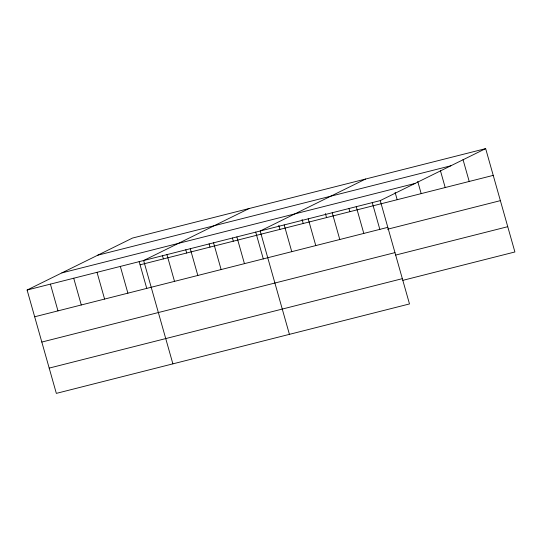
<?xml version="1.0" encoding="UTF-8"?>
<svg xmlns="http://www.w3.org/2000/svg" width="542" height="542" viewBox="0 0 542 542"><rect width="100%" height="100%" fill="white"/><g stroke="black" fill="none" stroke-linecap="round" stroke-linejoin="round"><path stroke-width="0.81" d="M485.659 148.623L380.247 200.594L409.495 303.94L56.341 393.377L27.1 290.031L132.505 238.06L485.659 148.623L514.9 251.969L402.835 280.349M249.049 208.548L143.637 260.519L172.884 363.858M365.586 179.036L260.18 231L289.421 334.346M97.723 255.214L450.869 165.777M61.883 272.883L415.036 183.447M27.1 290.031L380.247 200.594M140.08 264.808L493.227 175.378M34.668 316.779L387.815 227.342M387.51 229.232L500.381 200.648M41.822 342.056L394.969 252.619M395.68 255.072L507.746 226.692M49.193 368.099L402.34 278.663M463.017 159.572L469.209 181.455M440.382 170.513L445.199 187.539M417.74 181.462L421.181 193.623M395.104 192.403L397.171 199.7M372.239 202.539L379.861 229.483M356.236 206.678L363.804 233.426M348.933 208.446L349.847 211.685M332.219 212.755L339.787 239.51M325.39 213.534L326.541 217.586M308.208 218.839L315.776 245.587M302.084 219.435L303.229 223.494M284.191 224.923L291.759 251.671M278.778 225.343L279.923 229.395M255.702 232.057L263.324 258.995M236.868 236.908L244.442 263.656M232.389 237.958L233.311 241.197M213.562 242.809L221.129 269.557M209.083 243.859L209.998 247.105M190.256 248.71L197.823 275.458M185.777 249.76L186.692 253.006M166.95 254.611L174.517 281.366M162.465 255.668L163.386 258.907M139.159 261.569L146.78 288.507M120.331 266.42L127.898 293.168M97.025 272.321L104.592 299.069M73.719 278.222L81.286 304.977M50.406 284.13L57.974 310.878"/></g></svg>
